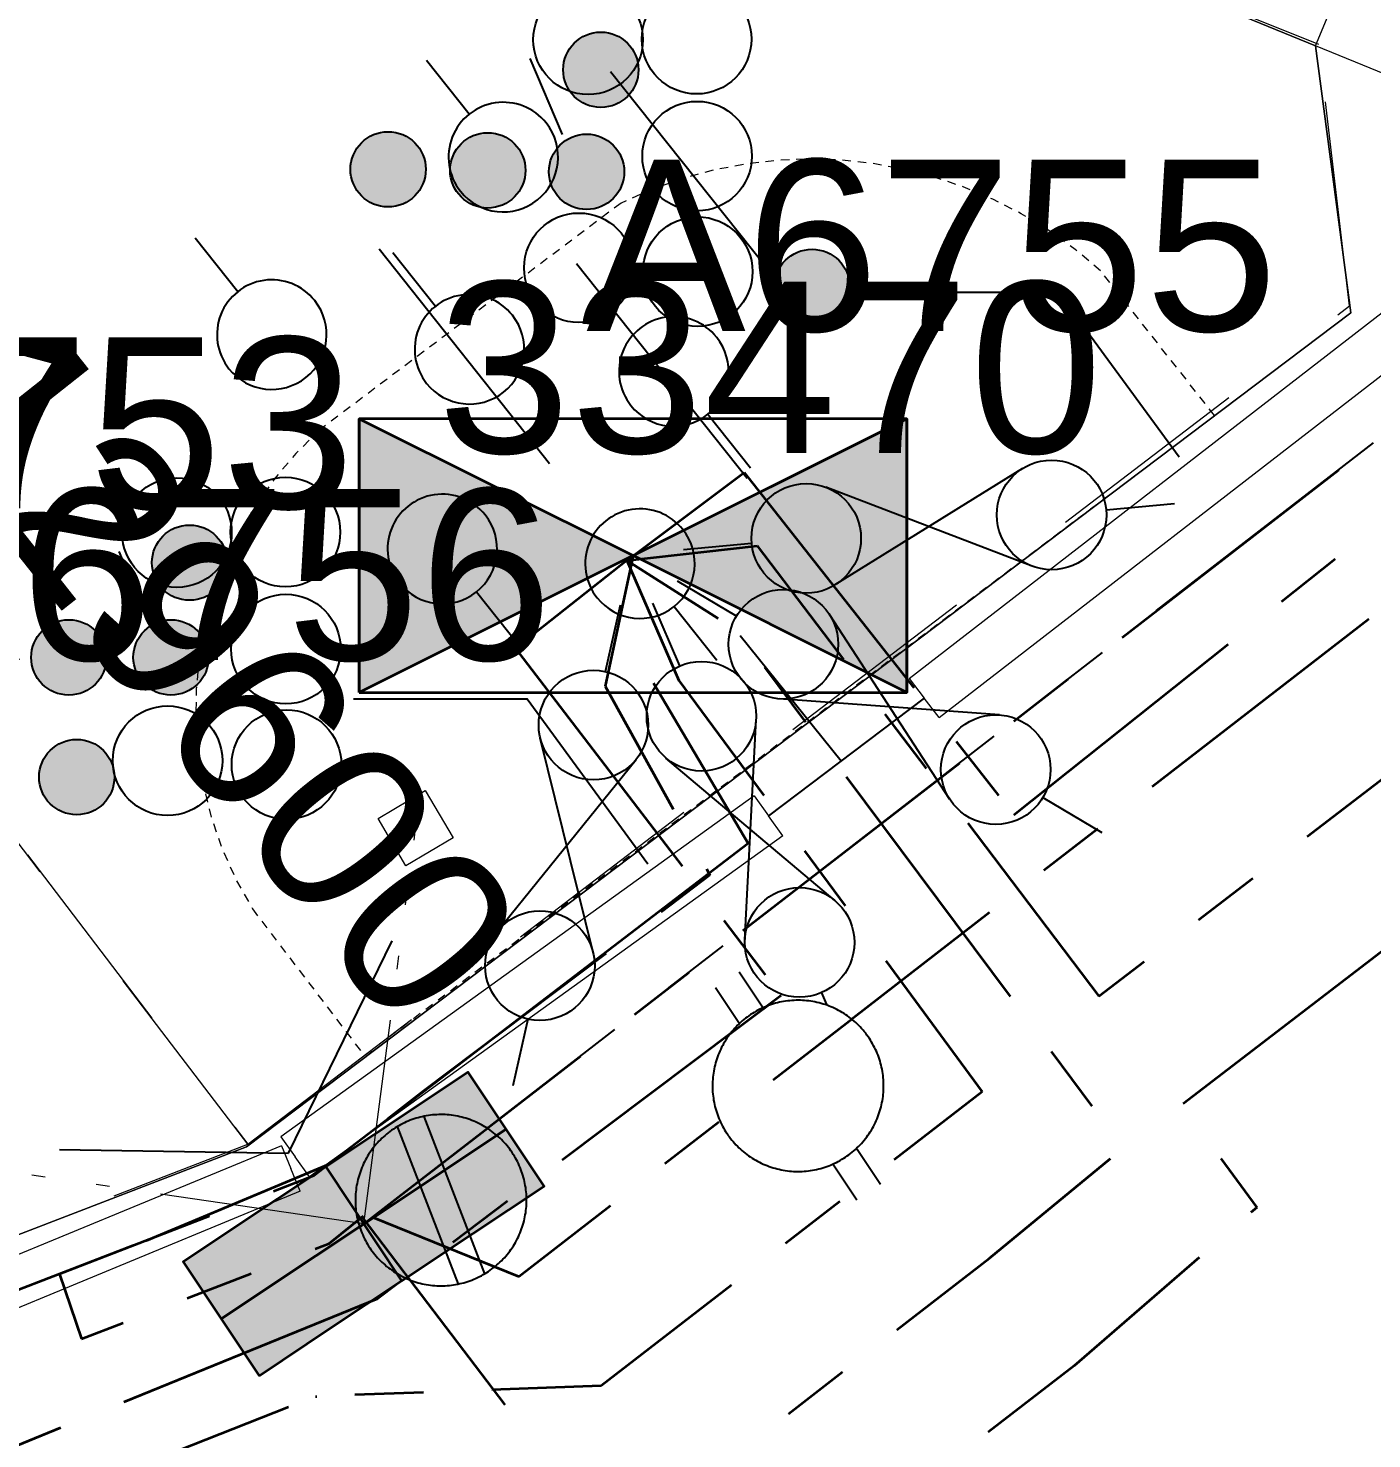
# Model space of a CAD drawing. Header units: metres. Extents: x 308278 to 310511, y 6271134 to 6272874.
# Drawn here: x 309083.38 to 309103, y 6272516.32 to 6272536.92 of the extents above; entities that cross this region are included whole.
import ezdxf
from ezdxf.enums import TextEntityAlignment as Align

# ---------------------------------------------------------------- set-up
doc = ezdxf.new("R2010")
doc.units = ezdxf.units.M
doc.set_wipeout_variables(frame=1)
for name, pattern in [('Cable Exist UG', [7, 4, -1, 1, -1]), ('Dash', [5, 3, -2]), ('DASHED', [19.05, 12.7, -6.35]), ('HIDDEN2', [0.1875, 0.125, -0.0625]), ('PHANTOMX2', [6.6, 3, -0.75, 0.2, -0.75, 0.2, -0.75, 0.2, -0.75])]:
    doc.linetypes.add(name, pattern=pattern)
doc.layers.get('0').update_dxf_attribs({"color": 6})
for name, color, linetype, lineweight in [('_User Miscellaneous1', 30, 'Continuous', 13), ('_User_HV_Exist', 1, 'Continuous', 35), ('_User_LV_Exist', 5, 'Continuous', 35), ('_User_SL_Exist', 4, 'Continuous', 35), ('Cadastre Developer_SP_EXT', 98, 'Continuous', 15), ('Cadastre Land Parcels_SP_EXT', 118, 'Continuous', 15), ('Cadastre Other Property_SP_EXT', 138, 'DASHED', 15), ('Cadastre Roads_SP_EXT', 218, 'Continuous', 15), ('Mains_HV_EXT', 13, 'Continuous', 25), ('Mains_LV_SL_EXT', 135, 'Continuous', 25), ('Services_SP_EXT', 42, 'PHANTOMX2', 20)]:
    doc.layers.add(name, color=color, linetype=linetype, lineweight=lineweight)
for name, color, linetype in [('Duct_SP_EXT', 30, 'Continuous'), ('Equip_HV_EXT', 7, 'Continuous'), ('Equip_LV_EXT', 7, 'Continuous'), ('Sub_SP_EXT', 7, 'Continuous'), ('SupportsUG_SP_LV_EXT', 7, 'Continuous'), ('Trench_SP_EXT', 7, 'Continuous')]:
    doc.layers.add(name, color=color, linetype=linetype)
doc.styles.add('iecARIAL', font='arial.ttf', dxfattribs={"height": 2})
doc.styles.get("Standard").update_dxf_attribs({"font": 'arial.ttf'})
doc.styles.add('SWITCH_LABEL', font='arial.ttf', dxfattribs={"height": 2})
doc.linetypes.add('Cable E UG', pattern='A,5,-0.1,["E",Standard,S=1.5,R=0,X=0,Y=-0.75],-1.45', length=6.55)

# ---------------------------------------------------------------- blocks, each defined once
blk = doc.blocks.new('SUB_PADMOUNT_EXT')
at = {"ltscale": 10}
h = blk.add_hatch(color=256, dxfattribs=at)
h.dxf.hatch_style = 1
h.paths.add_polyline_path([(4, -2), (0, 0), (4, 2)])
h.paths.add_polyline_path([(-4, -2), (-4, 2), (0, 0)])
blk.add_line((4, 2), (-4, -2))
blk.add_lwpolyline([(-4, -2), (4, -2), (4, 2), (-4, 2)], close=True)
at = {"ltscale": 10, "flags": 128}
for points in [[(-4, -2), (-4, 2), (0, 0)], [(4, -2), (0, 0), (4, 2)]]:
    blk.add_lwpolyline(points, close=True, dxfattribs=at)
at = {"flags": 8}
blk.add_attdef('ASSET_NUM', text='', height=2.5, dxfattribs=at).set_placement((0, 5), align=Align.MIDDLE_CENTER)
for tag, flags, p in [('STREET_CODE', 9, (1.5, 0)), ('NO_PHASES', 9, (1.5, -0.2)), ('OPERATING_VOLTAGE', 9, (1.5, -0.4)), ('ORIENTATION', 9, (1.5, -0.6)), ('OWNED_BY', 9, (1.5, -0.8)), ('OPERATED_BY', 9, (1.5, -1)), ('MAINTAINED_BY', 9, (1.5, -1.2)), ('CONSTRUCTED_VOLTAGE', 9, (1.5, -1.4)), ('SECONDARY_VOLTAGE', 9, (1.5, -1.6)), ('STATE', 9, (1.5, -1.8)), ('PARENT', 9, (1.5, -2)), ('SUBSTATION_TYPE', 9, (1.5, -2.2)), ('USAGE', 9, (1.5, -2.4)), ('LEGEND', 9, (1.5, -2.6)), ('SUBURB', 9, (1.5, -2.8)), ('STREETNAME', 9, (1.5, -3)), ('LOCATION', 9, (1.5, -3.2)), ('Z', 1, (1.5, -3.6)), ('NOTES', 9, (1.5, -3.4))]:
    blk.add_attdef(tag, text='', height=0.2, dxfattribs=dict(flags=flags)).set_placement(p, align=Align.MIDDLE_LEFT)
blk = doc.blocks.new('PILLAR_EXT')
blk.add_hatch(color=256).paths.add_polyline_path([(-2.5, 1), (-2.5, -1), (2.5, -1), (2.5, 1)])
for p, q in [((0, 1), (0, -1)), ((-2.5, 0), (2.5, 0))]:
    blk.add_line(p, q)
at = {"ltscale": 10}
blk.add_line((2.5, 0), (-2.5, 0), dxfattribs=at)
blk.add_lwpolyline([(-2.5, -1), (-1.25, -1), (1.25, -1), (2.5, -1), (2.5, 1), (-2.5, 1)], close=True)
at = {"width": 0.9, "flags": 8}
blk.add_attdef('ASSET_NUM', text='', height=2, rotation=90, dxfattribs=at).set_placement((-2, 4), align=Align.MIDDLE_LEFT)
for tag, p, flags in [('OWNED_BY', (0, -0.2), 9), ('STATE', (0, -0.4), 9), ('SUPPORT_TYPE', (0, -0.6), 9), ('USAGE', (0, -0.8), 9), ('LEGEND', (0, -1), 9), ('LOCATION', (0, -1.2), 9), ('NOTES', (0, -1.4), 9), ('PARENT', (0, -1.6), 9), ('STREETNAME', (0, -1.8), 9), ('SUBURB', (0, -2), 1)]:
    blk.add_attdef(tag, p, '', height=0.2, dxfattribs=dict(flags=flags))
blk = doc.blocks.new('DUCT_EXT')
blk.add_circle((0, 0.8), 0.8)
at = {"flags": 1}
blk.add_attdef('Z', (0, 0), '', height=0.2, dxfattribs=at)
at = {"flags": 9}
for tag, p in [('DUCT_CODE', (0, 0)), ('XSECT_TYPE', (0, -0.2)), ('FB_REFERENCE', (0, -0.4)), ('STATE', (0, -0.6)), ('NOTES', (0, -0.8))]:
    blk.add_attdef(tag, text='', height=0.2, dxfattribs=at).set_placement(p, align=Align.MIDDLE_LEFT)
blk = doc.blocks.new('CCP_EXT')
at = {"flags": 9}
for tag, p in [('ORIENTATION', (0, -0.8)), ('OWNED_BY', (0, -1)), ('USAGE', (0, -1.2)), ('LEGEND', (0, -1.4)), ('LIFE_SUPPORT', (0, -1.6)), ('STATE', (0, -1.8)), ('NOTES', (0, -2))]:
    blk.add_attdef(tag, text='', height=0.2, dxfattribs=at).set_placement(p, align=Align.MIDDLE_LEFT)
at = {"transparency": 33554687}
blk.add_wipeout([(0, 0.566), (0.566, 0), (0, -0.566), (-0.566, 0)], dxfattribs=at)
blk.add_lwpolyline([(-0.566, 0), (0, 0.566), (0.566, 0), (0, -0.566), (-0.566, 0)])
at = {"flags": 1}
blk.add_attdef('Z', (0, 0), '', height=0.2, dxfattribs=at)
at = {"flags": 9}
for tag, p in [('CCP_TYPE', (0, 0)), ('CONSTRUCTED_VOLTAGE', (0, -0.2)), ('NO_PHASES', (0, -0.4)), ('OPERATING_VOLTAGE', (0, -0.6))]:
    blk.add_attdef(tag, text='', height=0.2, dxfattribs=at).set_placement(p, align=Align.MIDDLE_LEFT)
blk = doc.blocks.new('LV_UG_DFUSE_CLOSED_EXT')
for points in [[(5.04, 0.726), (2.156, -0.717)], [(5.049, -0.707), (2.156, 0.717)], [(1, 0), (0, 0)], [(6.2, 0.013), (7.2, 0.013)]]:
    blk.add_lwpolyline(points)
for centre in [(1.8, 0), (5.4, 0.011)]:
    blk.add_circle(centre, 0.8)
at = {"flags": 9}
for tag, p in [('ACTUAL_STATUS', (0, 0)), ('CONSTRUCTED_VOLTAGE', (0, -0.2)), ('NO_PHASES', (0, -0.4)), ('OPERATING_VOLTAGE', (0, -0.6)), ('ORIENTATION', (0, -0.8)), ('STATE', (0, -1)), ('SWITCH_TYPE', (0, -1.2)), ('USAGE', (0, -1.4)), ('NOTES', (0, -1.6))]:
    blk.add_attdef(tag, text='', height=0.2, dxfattribs=at).set_placement(p, align=Align.MIDDLE_LEFT)
at = {"flags": 1}
blk.add_attdef('Z', (0, 0), '', height=0.2, dxfattribs=at)
blk = doc.blocks.new('LV_UG_LINKS_CLOSED_EXT')
at = {"layer": 'Equip_LV_EXT'}
for tag, flags, p in [('ACTUAL_STATUS', 9, (3, -2)), ('CONSTRUCTED_VOLTAGE', 9, (3, -2.2)), ('NO_PHASES', 9, (3, -2.4)), ('OPERATING_VOLTAGE', 9, (3, -2.6)), ('ORIENTATION', 9, (3, -2.8)), ('STATE', 9, (3, -3)), ('SWITCH_TYPE', 9, (3, -3.2)), ('USAGE', 9, (3, -3.4)), ('NOTES', 9, (3, -3.6)), ('OWNED_BY', 9, (3, -3.8)), ('OPERATED_BY', 9, (3, -4)), ('MAINTAINED_BY', 9, (3, -4.2)), ('NUMBER_OF_PHASES', 9, (3, -4.4)), ('TYPE', 9, (3, -4.6)), ('Z', 1, (3, -4.8))]:
    blk.add_attdef(tag, text='', height=0.2, dxfattribs=dict(at, flags=flags)).set_placement(p, align=Align.MIDDLE_LEFT)
at = {"transparency": 33554687}
blk.add_wipeout([(4, 1.25), (3.969, 1.25), (3.939, 1.248), (3.908, 1.247), (3.877, 1.244), (3.847, 1.241), (3.817, 1.236), (3.786, 1.232), (3.756, 1.226), (3.726, 1.22), (3.696, 1.213), (3.667, 1.205), (3.637, 1.196), (3.608, 1.187), (3.579, 1.177), (3.55, 1.166), (3.522, 1.155), (3.493, 1.143), (3.466, 1.13), (3.438, 1.117), (3.411, 1.102), (3.384, 1.088), (3.357, 1.072), (3.331, 1.056), (3.306, 1.039), (3.28, 1.022), (3.255, 1.004), (3.231, 0.985), (3.207, 0.966), (3.184, 0.947), (3.161, 0.926), (3.138, 0.905), (3.116, 0.884), (3.095, 0.862), (3.074, 0.839), (3.053, 0.816), (3.034, 0.793), (3.015, 0.769), (2.996, 0.745), (2.978, 0.72), (2.961, 0.694), (2.944, 0.669), (2.928, 0.643), (2.912, 0.616), (2.898, 0.589), (2.883, 0.562), (2.87, 0.534), (2.857, 0.507), (2.845, 0.478), (2.834, 0.45), (2.823, 0.421), (2.813, 0.392), (2.804, 0.363), (2.795, 0.333), (2.787, 0.304), (2.78, 0.274), (2.774, 0.244), (2.768, 0.214), (2.764, 0.183), (2.759, 0.153), (2.756, 0.123), (2.753, 0.092), (2.752, 0.061), (2.75, 0.031), (2.75, 0), (2.75, -0.031), (2.752, -0.061), (2.753, -0.092), (2.756, -0.123), (2.759, -0.153), (2.764, -0.183), (2.768, -0.214), (2.774, -0.244), (2.78, -0.274), (2.787, -0.304), (2.795, -0.333), (2.804, -0.363), (2.813, -0.392), (2.823, -0.421), (2.834, -0.45), (2.845, -0.478), (2.857, -0.507), (2.87, -0.534), (2.883, -0.562), (2.898, -0.589), (2.912, -0.616), (2.928, -0.643), (2.944, -0.669), (2.961, -0.694), (2.978, -0.72), (2.996, -0.745), (3.015, -0.769), (3.034, -0.793), (3.053, -0.816), (3.074, -0.839), (3.095, -0.862), (3.116, -0.884), (3.138, -0.905), (3.161, -0.926), (3.184, -0.947), (3.207, -0.966), (3.231, -0.985), (3.255, -1.004), (3.28, -1.022), (3.306, -1.039), (3.331, -1.056), (3.357, -1.072), (3.384, -1.088), (3.411, -1.102), (3.438, -1.117), (3.466, -1.13), (3.493, -1.143), (3.522, -1.155), (3.55, -1.166), (3.579, -1.177), (3.608, -1.187), (3.637, -1.196), (3.667, -1.205), (3.696, -1.213), (3.726, -1.22), (3.756, -1.226), (3.786, -1.232), (3.817, -1.236), (3.847, -1.241), (3.877, -1.244), (3.908, -1.247), (3.939, -1.248), (3.969, -1.25), (4, -1.25), (4.031, -1.25), (4.061, -1.248), (4.092, -1.247), (4.123, -1.244), (4.153, -1.241), (4.183, -1.236), (4.214, -1.232), (4.244, -1.226), (4.274, -1.22), (4.304, -1.213), (4.333, -1.205), (4.363, -1.196), (4.392, -1.187), (4.421, -1.177), (4.45, -1.166), (4.478, -1.155), (4.507, -1.143), (4.534, -1.13), (4.562, -1.117), (4.589, -1.102), (4.616, -1.088), (4.643, -1.072), (4.669, -1.056), (4.694, -1.039), (4.72, -1.022), (4.745, -1.004), (4.769, -0.985), (4.793, -0.966), (4.816, -0.947), (4.839, -0.926), (4.862, -0.905), (4.884, -0.884), (4.905, -0.862), (4.926, -0.839), (4.947, -0.816), (4.966, -0.793), (4.985, -0.769), (5.004, -0.745), (5.022, -0.72), (5.039, -0.694), (5.056, -0.669), (5.072, -0.643), (5.088, -0.616), (5.102, -0.589), (5.117, -0.562), (5.13, -0.534), (5.143, -0.507), (5.155, -0.478), (5.166, -0.45), (5.177, -0.421), (5.187, -0.392), (5.196, -0.363), (5.205, -0.333), (5.213, -0.304), (5.22, -0.274), (5.226, -0.244), (5.232, -0.214), (5.236, -0.183), (5.241, -0.153), (5.244, -0.123), (5.247, -0.092), (5.248, -0.061), (5.25, -0.031), (5.25, 0), (5.25, 0.031), (5.248, 0.061), (5.247, 0.092), (5.244, 0.123), (5.241, 0.153), (5.236, 0.183), (5.232, 0.214), (5.226, 0.244), (5.22, 0.274), (5.213, 0.304), (5.205, 0.333), (5.196, 0.363), (5.187, 0.392), (5.177, 0.421), (5.166, 0.45), (5.155, 0.478), (5.143, 0.507), (5.13, 0.534), (5.117, 0.562), (5.102, 0.589), (5.088, 0.616), (5.072, 0.643), (5.056, 0.669), (5.039, 0.694), (5.022, 0.72), (5.004, 0.745), (4.985, 0.769), (4.966, 0.793), (4.947, 0.816), (4.926, 0.839), (4.905, 0.862), (4.884, 0.884), (4.862, 0.905), (4.839, 0.926), (4.816, 0.947), (4.793, 0.966), (4.769, 0.985), (4.745, 1.004), (4.72, 1.022), (4.694, 1.039), (4.669, 1.056), (4.643, 1.072), (4.616, 1.088), (4.589, 1.102), (4.562, 1.117), (4.534, 1.13), (4.507, 1.143), (4.478, 1.155), (4.45, 1.166), (4.421, 1.177), (4.392, 1.187), (4.363, 1.196), (4.333, 1.205), (4.304, 1.213), (4.274, 1.22), (4.244, 1.226), (4.214, 1.232), (4.183, 1.236), (4.153, 1.241), (4.123, 1.244), (4.092, 1.247), (4.061, 1.248), (4.031, 1.25)], dxfattribs=at).dxf.layer = 'Equip_LV_EXT'
at = {"layer": 'Equip_LV_EXT'}
for p, q in [((3.792, 1.232), (3.792, -1.232)), ((4.208, 1.232), (4.208, -1.232))]:
    blk.add_line(p, q, dxfattribs=at)
at = {"layer": 'Equip_LV_EXT', "flags": 128}
blk.add_lwpolyline([(4, 1.25), (3.969, 1.25), (3.939, 1.248), (3.908, 1.247), (3.877, 1.244), (3.847, 1.241), (3.817, 1.236), (3.786, 1.232), (3.756, 1.226), (3.726, 1.22), (3.696, 1.213), (3.667, 1.205), (3.637, 1.196), (3.608, 1.187), (3.579, 1.177), (3.55, 1.166), (3.522, 1.155), (3.493, 1.143), (3.466, 1.13), (3.438, 1.117), (3.411, 1.102), (3.384, 1.088), (3.357, 1.072), (3.331, 1.056), (3.306, 1.039), (3.28, 1.022), (3.255, 1.004), (3.231, 0.985), (3.207, 0.966), (3.184, 0.947), (3.161, 0.926), (3.138, 0.905), (3.116, 0.884), (3.095, 0.862), (3.074, 0.839), (3.053, 0.816), (3.034, 0.793), (3.015, 0.769), (2.996, 0.745), (2.978, 0.72), (2.961, 0.694), (2.944, 0.669), (2.928, 0.643), (2.912, 0.616), (2.898, 0.589), (2.883, 0.562), (2.87, 0.534), (2.857, 0.507), (2.845, 0.478), (2.834, 0.45), (2.823, 0.421), (2.813, 0.392), (2.804, 0.363), (2.795, 0.333), (2.787, 0.304), (2.78, 0.274), (2.774, 0.244), (2.768, 0.214), (2.764, 0.183), (2.759, 0.153), (2.756, 0.123), (2.753, 0.092), (2.752, 0.061), (2.75, 0.031), (2.75, 0), (2.75, -0.031), (2.752, -0.061), (2.753, -0.092), (2.756, -0.123), (2.759, -0.153), (2.764, -0.183), (2.768, -0.214), (2.774, -0.244), (2.78, -0.274), (2.787, -0.304), (2.795, -0.333), (2.804, -0.363), (2.813, -0.392), (2.823, -0.421), (2.834, -0.45), (2.845, -0.478), (2.857, -0.507), (2.87, -0.534), (2.883, -0.562), (2.898, -0.589), (2.912, -0.616), (2.928, -0.643), (2.944, -0.669), (2.961, -0.694), (2.978, -0.72), (2.996, -0.745), (3.015, -0.769), (3.034, -0.793), (3.053, -0.816), (3.074, -0.839), (3.095, -0.862), (3.116, -0.884), (3.138, -0.905), (3.161, -0.926), (3.184, -0.947), (3.207, -0.966), (3.231, -0.985), (3.255, -1.004), (3.28, -1.022), (3.306, -1.039), (3.331, -1.056), (3.357, -1.072), (3.384, -1.088), (3.411, -1.102), (3.438, -1.117), (3.466, -1.13), (3.493, -1.143), (3.522, -1.155), (3.55, -1.166), (3.579, -1.177), (3.608, -1.187), (3.637, -1.196), (3.667, -1.205), (3.696, -1.213), (3.726, -1.22), (3.756, -1.226), (3.786, -1.232), (3.817, -1.236), (3.847, -1.241), (3.877, -1.244), (3.908, -1.247), (3.939, -1.248), (3.969, -1.25), (4, -1.25), (4.031, -1.25), (4.061, -1.248), (4.092, -1.247), (4.123, -1.244), (4.153, -1.241), (4.183, -1.236), (4.214, -1.232), (4.244, -1.226), (4.274, -1.22), (4.304, -1.213), (4.333, -1.205), (4.363, -1.196), (4.392, -1.187), (4.421, -1.177), (4.45, -1.166), (4.478, -1.155), (4.507, -1.143), (4.534, -1.13), (4.562, -1.117), (4.589, -1.102), (4.616, -1.088), (4.643, -1.072), (4.669, -1.056), (4.694, -1.039), (4.72, -1.022), (4.745, -1.004), (4.769, -0.985), (4.793, -0.966), (4.816, -0.947), (4.839, -0.926), (4.862, -0.905), (4.884, -0.884), (4.905, -0.862), (4.926, -0.839), (4.947, -0.816), (4.966, -0.793), (4.985, -0.769), (5.004, -0.745), (5.022, -0.72), (5.039, -0.694), (5.056, -0.669), (5.072, -0.643), (5.088, -0.616), (5.102, -0.589), (5.117, -0.562), (5.13, -0.534), (5.143, -0.507), (5.155, -0.478), (5.166, -0.45), (5.177, -0.421), (5.187, -0.392), (5.196, -0.363), (5.205, -0.333), (5.213, -0.304), (5.22, -0.274), (5.226, -0.244), (5.232, -0.214), (5.236, -0.183), (5.241, -0.153), (5.244, -0.123), (5.247, -0.092), (5.248, -0.061), (5.25, -0.031), (5.25, 0), (5.25, 0.031), (5.248, 0.061), (5.247, 0.092), (5.244, 0.123), (5.241, 0.153), (5.236, 0.183), (5.232, 0.214), (5.226, 0.244), (5.22, 0.274), (5.213, 0.304), (5.205, 0.333), (5.196, 0.363), (5.187, 0.392), (5.177, 0.421), (5.166, 0.45), (5.155, 0.478), (5.143, 0.507), (5.13, 0.534), (5.117, 0.562), (5.102, 0.589), (5.088, 0.616), (5.072, 0.643), (5.056, 0.669), (5.039, 0.694), (5.022, 0.72), (5.004, 0.745), (4.985, 0.769), (4.966, 0.793), (4.947, 0.816), (4.926, 0.839), (4.905, 0.862), (4.884, 0.884), (4.862, 0.905), (4.839, 0.926), (4.816, 0.947), (4.793, 0.966), (4.769, 0.985), (4.745, 1.004), (4.72, 1.022), (4.694, 1.039), (4.669, 1.056), (4.643, 1.072), (4.616, 1.088), (4.589, 1.102), (4.562, 1.117), (4.534, 1.13), (4.507, 1.143), (4.478, 1.155), (4.45, 1.166), (4.421, 1.177), (4.392, 1.187), (4.363, 1.196), (4.333, 1.205), (4.304, 1.213), (4.274, 1.22), (4.244, 1.226), (4.214, 1.232), (4.183, 1.236), (4.153, 1.241), (4.123, 1.244), (4.092, 1.247), (4.061, 1.248), (4.031, 1.25)], close=True, dxfattribs=at)
blk = doc.blocks.new('LV_UG_LINKS_OPEN_EXT')
at = {"layer": 'Equip_LV_EXT'}
for tag, height, flags, p in [('ACTUAL_STATUS', 0.167, 9, (3.167, -1.667)), ('CONSTRUCTED_VOLTAGE', 0.167, 9, (3.167, -1.833)), ('NO_PHASES', 0.167, 9, (3.167, -2)), ('OPERATING_VOLTAGE', 0.2, 9, (3, -2.6)), ('ORIENTATION', 0.2, 9, (3, -2.8)), ('STATE', 0.2, 9, (3, -3)), ('SWITCH_TYPE', 0.2, 9, (3, -3.2)), ('USAGE', 0.2, 9, (3, -3.4)), ('NOTES', 0.2, 9, (3, -3.6)), ('OWNED_BY', 0.2, 9, (3, -3.8)), ('OPERATED_BY', 0.2, 9, (3, -4)), ('MAINTAINED_BY', 0.2, 9, (3, -4.2)), ('NUMBER_OF_PHASES', 0.2, 9, (3, -4.4)), ('TYPE', 0.2, 9, (3, -4.6)), ('Z', 0.2, 1, (3, -4.8))]:
    blk.add_attdef(tag, text='', height=height, dxfattribs=dict(at, flags=flags)).set_placement(p, align=Align.MIDDLE_LEFT)
at = {"transparency": 33554687}
blk.add_wipeout([(4, 1.25), (3.969, 1.25), (3.939, 1.248), (3.908, 1.247), (3.877, 1.244), (3.847, 1.241), (3.817, 1.236), (3.786, 1.232), (3.756, 1.226), (3.726, 1.22), (3.696, 1.213), (3.667, 1.205), (3.637, 1.196), (3.608, 1.187), (3.579, 1.177), (3.55, 1.166), (3.522, 1.155), (3.493, 1.143), (3.466, 1.13), (3.438, 1.117), (3.411, 1.102), (3.384, 1.088), (3.357, 1.072), (3.331, 1.056), (3.306, 1.039), (3.28, 1.022), (3.255, 1.004), (3.231, 0.985), (3.207, 0.966), (3.184, 0.947), (3.161, 0.926), (3.138, 0.905), (3.116, 0.884), (3.095, 0.862), (3.074, 0.839), (3.053, 0.816), (3.034, 0.793), (3.015, 0.769), (2.996, 0.745), (2.978, 0.72), (2.961, 0.694), (2.944, 0.669), (2.928, 0.643), (2.912, 0.616), (2.898, 0.589), (2.883, 0.562), (2.87, 0.534), (2.857, 0.507), (2.845, 0.478), (2.834, 0.45), (2.823, 0.421), (2.813, 0.392), (2.804, 0.363), (2.795, 0.333), (2.787, 0.304), (2.78, 0.274), (2.774, 0.244), (2.768, 0.214), (2.764, 0.183), (2.759, 0.153), (2.756, 0.123), (2.753, 0.092), (2.752, 0.061), (2.75, 0.031), (2.75, 0), (2.75, -0.031), (2.752, -0.061), (2.753, -0.092), (2.756, -0.123), (2.759, -0.153), (2.764, -0.183), (2.768, -0.214), (2.774, -0.244), (2.78, -0.274), (2.787, -0.304), (2.795, -0.333), (2.804, -0.363), (2.813, -0.392), (2.823, -0.421), (2.834, -0.45), (2.845, -0.478), (2.857, -0.507), (2.87, -0.534), (2.883, -0.562), (2.898, -0.589), (2.912, -0.616), (2.928, -0.643), (2.944, -0.669), (2.961, -0.694), (2.978, -0.72), (2.996, -0.745), (3.015, -0.769), (3.034, -0.793), (3.053, -0.816), (3.074, -0.839), (3.095, -0.862), (3.116, -0.884), (3.138, -0.905), (3.161, -0.926), (3.184, -0.947), (3.207, -0.966), (3.231, -0.985), (3.255, -1.004), (3.28, -1.022), (3.306, -1.039), (3.331, -1.056), (3.357, -1.072), (3.384, -1.088), (3.411, -1.102), (3.438, -1.117), (3.466, -1.13), (3.493, -1.143), (3.522, -1.155), (3.55, -1.166), (3.579, -1.177), (3.608, -1.187), (3.637, -1.196), (3.667, -1.205), (3.696, -1.213), (3.726, -1.22), (3.756, -1.226), (3.786, -1.232), (3.817, -1.236), (3.847, -1.241), (3.877, -1.244), (3.908, -1.247), (3.939, -1.248), (3.969, -1.25), (4, -1.25), (4.031, -1.25), (4.061, -1.248), (4.092, -1.247), (4.123, -1.244), (4.153, -1.241), (4.183, -1.236), (4.214, -1.232), (4.244, -1.226), (4.274, -1.22), (4.304, -1.213), (4.333, -1.205), (4.363, -1.196), (4.392, -1.187), (4.421, -1.177), (4.45, -1.166), (4.478, -1.155), (4.507, -1.143), (4.534, -1.13), (4.562, -1.117), (4.589, -1.102), (4.616, -1.088), (4.643, -1.072), (4.669, -1.056), (4.694, -1.039), (4.72, -1.022), (4.745, -1.004), (4.769, -0.985), (4.793, -0.966), (4.816, -0.947), (4.839, -0.926), (4.862, -0.905), (4.884, -0.884), (4.905, -0.862), (4.926, -0.839), (4.947, -0.816), (4.966, -0.793), (4.985, -0.769), (5.004, -0.745), (5.022, -0.72), (5.039, -0.694), (5.056, -0.669), (5.072, -0.643), (5.088, -0.616), (5.102, -0.589), (5.117, -0.562), (5.13, -0.534), (5.143, -0.507), (5.155, -0.478), (5.166, -0.45), (5.177, -0.421), (5.187, -0.392), (5.196, -0.363), (5.205, -0.333), (5.213, -0.304), (5.22, -0.274), (5.226, -0.244), (5.232, -0.214), (5.236, -0.183), (5.241, -0.153), (5.244, -0.123), (5.247, -0.092), (5.248, -0.061), (5.25, -0.031), (5.25, 0), (5.25, 0.031), (5.248, 0.061), (5.247, 0.092), (5.244, 0.123), (5.241, 0.153), (5.236, 0.183), (5.232, 0.214), (5.226, 0.244), (5.22, 0.274), (5.213, 0.304), (5.205, 0.333), (5.196, 0.363), (5.187, 0.392), (5.177, 0.421), (5.166, 0.45), (5.155, 0.478), (5.143, 0.507), (5.13, 0.534), (5.117, 0.562), (5.102, 0.589), (5.088, 0.616), (5.072, 0.643), (5.056, 0.669), (5.039, 0.694), (5.022, 0.72), (5.004, 0.745), (4.985, 0.769), (4.966, 0.793), (4.947, 0.816), (4.926, 0.839), (4.905, 0.862), (4.884, 0.884), (4.862, 0.905), (4.839, 0.926), (4.816, 0.947), (4.793, 0.966), (4.769, 0.985), (4.745, 1.004), (4.72, 1.022), (4.694, 1.039), (4.669, 1.056), (4.643, 1.072), (4.616, 1.088), (4.589, 1.102), (4.562, 1.117), (4.534, 1.13), (4.507, 1.143), (4.478, 1.155), (4.45, 1.166), (4.421, 1.177), (4.392, 1.187), (4.363, 1.196), (4.333, 1.205), (4.304, 1.213), (4.274, 1.22), (4.244, 1.226), (4.214, 1.232), (4.183, 1.236), (4.153, 1.241), (4.123, 1.244), (4.092, 1.247), (4.061, 1.248), (4.031, 1.25)], dxfattribs=at).dxf.layer = 'Equip_LV_EXT'
at = {"layer": 'Equip_LV_EXT'}
for p, q in [((3.792, 1.863), (3.792, 1.232)), ((4.208, 1.863), (4.208, 1.232)), ((3.792, -1.232), (3.792, -1.863)), ((4.208, -1.232), (4.208, -1.863))]:
    blk.add_line(p, q, dxfattribs=at)
at = {"layer": 'Equip_LV_EXT', "flags": 128}
blk.add_lwpolyline([(4, 1.25), (3.969, 1.25), (3.939, 1.248), (3.908, 1.247), (3.877, 1.244), (3.847, 1.241), (3.817, 1.236), (3.786, 1.232), (3.756, 1.226), (3.726, 1.22), (3.696, 1.213), (3.667, 1.205), (3.637, 1.196), (3.608, 1.187), (3.579, 1.177), (3.55, 1.166), (3.522, 1.155), (3.493, 1.143), (3.466, 1.13), (3.438, 1.117), (3.411, 1.102), (3.384, 1.088), (3.357, 1.072), (3.331, 1.056), (3.306, 1.039), (3.28, 1.022), (3.255, 1.004), (3.231, 0.985), (3.207, 0.966), (3.184, 0.947), (3.161, 0.926), (3.138, 0.905), (3.116, 0.884), (3.095, 0.862), (3.074, 0.839), (3.053, 0.816), (3.034, 0.793), (3.015, 0.769), (2.996, 0.745), (2.978, 0.72), (2.961, 0.694), (2.944, 0.669), (2.928, 0.643), (2.912, 0.616), (2.898, 0.589), (2.883, 0.562), (2.87, 0.534), (2.857, 0.507), (2.845, 0.478), (2.834, 0.45), (2.823, 0.421), (2.813, 0.392), (2.804, 0.363), (2.795, 0.333), (2.787, 0.304), (2.78, 0.274), (2.774, 0.244), (2.768, 0.214), (2.764, 0.183), (2.759, 0.153), (2.756, 0.123), (2.753, 0.092), (2.752, 0.061), (2.75, 0.031), (2.75, 0), (2.75, -0.031), (2.752, -0.061), (2.753, -0.092), (2.756, -0.123), (2.759, -0.153), (2.764, -0.183), (2.768, -0.214), (2.774, -0.244), (2.78, -0.274), (2.787, -0.304), (2.795, -0.333), (2.804, -0.363), (2.813, -0.392), (2.823, -0.421), (2.834, -0.45), (2.845, -0.478), (2.857, -0.507), (2.87, -0.534), (2.883, -0.562), (2.898, -0.589), (2.912, -0.616), (2.928, -0.643), (2.944, -0.669), (2.961, -0.694), (2.978, -0.72), (2.996, -0.745), (3.015, -0.769), (3.034, -0.793), (3.053, -0.816), (3.074, -0.839), (3.095, -0.862), (3.116, -0.884), (3.138, -0.905), (3.161, -0.926), (3.184, -0.947), (3.207, -0.966), (3.231, -0.985), (3.255, -1.004), (3.28, -1.022), (3.306, -1.039), (3.331, -1.056), (3.357, -1.072), (3.384, -1.088), (3.411, -1.102), (3.438, -1.117), (3.466, -1.13), (3.493, -1.143), (3.522, -1.155), (3.55, -1.166), (3.579, -1.177), (3.608, -1.187), (3.637, -1.196), (3.667, -1.205), (3.696, -1.213), (3.726, -1.22), (3.756, -1.226), (3.786, -1.232), (3.817, -1.236), (3.847, -1.241), (3.877, -1.244), (3.908, -1.247), (3.939, -1.248), (3.969, -1.25), (4, -1.25), (4.031, -1.25), (4.061, -1.248), (4.092, -1.247), (4.123, -1.244), (4.153, -1.241), (4.183, -1.236), (4.214, -1.232), (4.244, -1.226), (4.274, -1.22), (4.304, -1.213), (4.333, -1.205), (4.363, -1.196), (4.392, -1.187), (4.421, -1.177), (4.45, -1.166), (4.478, -1.155), (4.507, -1.143), (4.534, -1.13), (4.562, -1.117), (4.589, -1.102), (4.616, -1.088), (4.643, -1.072), (4.669, -1.056), (4.694, -1.039), (4.72, -1.022), (4.745, -1.004), (4.769, -0.985), (4.793, -0.966), (4.816, -0.947), (4.839, -0.926), (4.862, -0.905), (4.884, -0.884), (4.905, -0.862), (4.926, -0.839), (4.947, -0.816), (4.966, -0.793), (4.985, -0.769), (5.004, -0.745), (5.022, -0.72), (5.039, -0.694), (5.056, -0.669), (5.072, -0.643), (5.088, -0.616), (5.102, -0.589), (5.117, -0.562), (5.13, -0.534), (5.143, -0.507), (5.155, -0.478), (5.166, -0.45), (5.177, -0.421), (5.187, -0.392), (5.196, -0.363), (5.205, -0.333), (5.213, -0.304), (5.22, -0.274), (5.226, -0.244), (5.232, -0.214), (5.236, -0.183), (5.241, -0.153), (5.244, -0.123), (5.247, -0.092), (5.248, -0.061), (5.25, -0.031), (5.25, 0), (5.25, 0.031), (5.248, 0.061), (5.247, 0.092), (5.244, 0.123), (5.241, 0.153), (5.236, 0.183), (5.232, 0.214), (5.226, 0.244), (5.22, 0.274), (5.213, 0.304), (5.205, 0.333), (5.196, 0.363), (5.187, 0.392), (5.177, 0.421), (5.166, 0.45), (5.155, 0.478), (5.143, 0.507), (5.13, 0.534), (5.117, 0.562), (5.102, 0.589), (5.088, 0.616), (5.072, 0.643), (5.056, 0.669), (5.039, 0.694), (5.022, 0.72), (5.004, 0.745), (4.985, 0.769), (4.966, 0.793), (4.947, 0.816), (4.926, 0.839), (4.905, 0.862), (4.884, 0.884), (4.862, 0.905), (4.839, 0.926), (4.816, 0.947), (4.793, 0.966), (4.769, 0.985), (4.745, 1.004), (4.72, 1.022), (4.694, 1.039), (4.669, 1.056), (4.643, 1.072), (4.616, 1.088), (4.589, 1.102), (4.562, 1.117), (4.534, 1.13), (4.507, 1.143), (4.478, 1.155), (4.45, 1.166), (4.421, 1.177), (4.392, 1.187), (4.363, 1.196), (4.333, 1.205), (4.304, 1.213), (4.274, 1.22), (4.244, 1.226), (4.214, 1.232), (4.183, 1.236), (4.153, 1.241), (4.123, 1.244), (4.092, 1.247), (4.061, 1.248), (4.031, 1.25)], close=True, dxfattribs=at)
blk = doc.blocks.new('SWG_HOLEC_SU_EXT')
blk.add_line((1.8, -2), (5.8, -2))
for points in [[(1.8, -0.8, 1), (1.8, 0.8, 1)], [(5.8, -0.8, 1), (5.8, 0.8, 1)]]:
    blk.add_lwpolyline(points, format="xyb", close=True)
for points in [[(1, 0), (0, 0)], [(6.6, 0), (7.6, 0)]]:
    blk.add_lwpolyline(points)
at = {"style": 'SWITCH_LABEL', "flags": 8}
blk.add_attdef('ASSET_NUM', text='', height=2.5, rotation=179.9544, dxfattribs=at).set_placement((-2.4, 0), align=Align.MIDDLE_LEFT)
at = {"flags": 1}
blk.add_attdef('Z', (0, 0), '', height=0.2, dxfattribs=at)
at = {"style": 'SWITCH_LABEL', "flags": 9}
blk.add_attdef('STREET_CODE', text='', height=0.2, dxfattribs=at).set_placement((0, -0.2), align=Align.MIDDLE_LEFT)
at = {"flags": 9}
for tag, p in [('ACTUAL_STATUS', (0, -0.4)), ('CONSTRUCTED_VOLTAGE', (0, -0.6)), ('NO_PHASES', (0, -0.8)), ('OPERATING_VOLTAGE', (0, -1)), ('ORIENTATION', (0, -1.2)), ('OWNED_BY', (0, -1.4)), ('PARENT', (0, -1.6)), ('STATE', (0, -1.8)), ('SWITCH_TYPE', (0, -2)), ('USAGE', (0, -2.2)), ('LOCATION', (0, -2.4)), ('STREETNAME', (0, -2.6)), ('SUBURB', (0, -2.8)), ('NOTES', (0, -3))]:
    blk.add_attdef(tag, text='', height=0.2, dxfattribs=at).set_placement(p, align=Align.MIDDLE_LEFT)
blk = doc.blocks.new('CABLE_LARGE_EXT')
h = blk.add_hatch(color=256)
edge = h.paths.add_edge_path()
edge.add_arc((0, 0.55), 0.55, 0, 360)
blk.add_circle((0, 0.55), 0.55)
at = {"flags": 1}
blk.add_attdef('Z', (0, 0), '', height=0.2, dxfattribs=at)
at = {"flags": 9}
for tag, p in [('COND_CODE', (0, 0)), ('FB_REFERENCE', (0, -0.2)), ('STATE', (0, -0.4)), ('XSECT_SIZE', (0, -0.6)), ('NOTES', (0, -0.8))]:
    blk.add_attdef(tag, text='', height=0.2, dxfattribs=at).set_placement(p, align=Align.MIDDLE_LEFT)

msp = doc.modelspace()

# ---------------------------------------------------------------- linework, layer by layer
at = {"layer": '_User Miscellaneous1'}
for p, q in [((309096.245, 6272527.423), (309103.538, 6272533.071)), ((309096.685, 6272526.853), (309104.222, 6272532.69)), ((309096.245, 6272527.423), (309096.465, 6272527.138)), ((309096.685, 6272526.853), (309096.465, 6272527.138)), ((309093.982, 6272525.711), (309094.193, 6272525.419)), ((309094.403, 6272525.127), (309094.193, 6272525.419)), ((309087.071, 6272520.73), (309087.282, 6272520.438)), ((309087.083, 6272520.601), (309074.155, 6272515.265)), ((309087.083, 6272520.601), (309087.22, 6272520.268)), ((309087.492, 6272520.146), (309087.282, 6272520.438)), ((309087.357, 6272519.936), (309087.22, 6272520.268)), ((309087.357, 6272519.936), (309074.43, 6272514.6))]:
    msp.add_line(p, q, dxfattribs=at)
at = {"layer": '_User_HV_Exist', "linetype": 'Cable Exist UG'}
msp.add_lwpolyline([(309092.123, 6272529.149), (309093.84, 6272530.431), (309097.775, 6272525.434), (309097.775, 6272525.434), (309105.233, 6272531.38), (309104.412, 6272538.78), (309103.983, 6272539.026), (309109.22, 6272552.393), (309109.22, 6272552.393), (309108.825, 6272552.555), (309101.725, 6272555.458), (309099.767, 6272556.534), (309099.027, 6272555.545)], dxfattribs=at)
at = {"layer": '_User_HV_Exist', "linetype": 'Cable E UG'}
msp.add_lwpolyline([(309084.904, 6272519.138), (309075.632, 6272515.559)], dxfattribs=at)
at = {"layer": 'Cadastre Developer_SP_EXT', "linetype": 'Dash'}
msp.add_lwpolyline([(309068.215, 6272544.732), (309058.309, 6272542.104), (309065.994, 6272512.638), (309086.591, 6272520.626), (309068.215, 6272544.732)], close=True, dxfattribs=at)
at = {"layer": 'Cadastre Land Parcels_SP_EXT', "linetype": 'Continuous'}
msp.add_lwpolyline([(309102.181, 6272536.666), (309076.447, 6272547.177), (309035.199, 6272564.026), (309026.206, 6272571.197), (308948.153, 6272512.267), (309029.266, 6272533.918), (309037.199, 6272504.255), (309060.067, 6272510.378), (309086.569, 6272520.587), (309102.697, 6272532.767), (309102.181, 6272536.666)], close=True, dxfattribs=at)
at = {"layer": 'Cadastre Roads_SP_EXT', "linetype": 'Continuous'}
msp.add_lwpolyline([(309035.199, 6272564.026), (309076.447, 6272547.177), (309102.181, 6272536.666), (309109.96, 6272555.333), (309109.96, 6272555.333), (309102.86, 6272558.235), (309045.578, 6272581.641), (309042.914, 6272583.763), (309027.171, 6272596.301)], dxfattribs=at)
at = {"layer": 'Duct_SP_EXT'}
for points in [[(309090.71, 6272536.477), (309091.18, 6272535.371)], [(309095.889, 6272533.069), (309098.426, 6272533.069), (309100.189, 6272530.66)], [(309084.705, 6272529.279), (309085.175, 6272528.173)], [(309088.131, 6272527.128), (309090.668, 6272527.128), (309092.431, 6272524.719)]]:
    msp.add_lwpolyline(points, dxfattribs=at)
at = {"layer": 'Mains_HV_EXT', "linetype": 'Cable Exist UG'}
msp.add_lwpolyline([(309092.123, 6272529.149), (309093.84, 6272530.431), (309097.775, 6272525.434), (309097.775, 6272525.434), (309105.233, 6272531.38), (309104.412, 6272538.78), (309103.983, 6272539.026), (309109.22, 6272552.393), (309109.22, 6272552.393), (309108.825, 6272552.555), (309101.725, 6272555.458), (309099.767, 6272556.534), (309099.027, 6272555.545)], dxfattribs=at)
at = {"layer": 'Mains_HV_EXT', "linetype": 'Cable E UG'}
msp.add_lwpolyline([(309084.904, 6272519.138), (309075.632, 6272515.559)], dxfattribs=at)
at = {"layer": 'Trench_SP_EXT', "linetype": 'Cable Exist UG'}
for points in [[(309093.78, 6272528.055), (309095.254, 6272526.222)], [(309096.465, 6272527.138), (309094.193, 6272525.419)], [(309083.841, 6272520.549), (309087.184, 6272520.494), (309088.696, 6272523.593)]]:
    msp.add_lwpolyline(points, dxfattribs=at)

# ---------------------------------------------------------------- block references
at = {"layer": '_User Miscellaneous1'}
ref = msp.add_blockref('SUB_PADMOUNT_EXT', (309092.215, 6272529.219), dxfattribs=at)
ref.add_attrib('ASSET_NUM', '33470', dxfattribs={"layer": '0', "height": 2.5}).set_placement((309094.215, 6272529.969), align=Align.BOTTOM_CENTER)
at = {"layer": '_User_HV_Exist'}
ref = msp.add_blockref('SUB_PADMOUNT_EXT', (309092.215, 6272529.219), dxfattribs=at)
ref.add_attrib('ASSET_NUM', '33470', dxfattribs={"layer": '0', "height": 2.5}).set_placement((309094.215, 6272529.969), align=Align.BOTTOM_CENTER)
at = {"layer": '_User_LV_Exist'}
ref = msp.add_blockref('SUB_PADMOUNT_EXT', (309092.215, 6272529.219), dxfattribs=at)
ref.add_attrib('ASSET_NUM', '33470', dxfattribs={"layer": '0', "height": 2.5}).set_placement((309094.215, 6272529.969), align=Align.BOTTOM_CENTER)
at = {"layer": 'Duct_SP_EXT'}
for p in [(309091.559, 6272535.953), (309093.144, 6272535.961), (309093.151, 6272534.253), (309093.159, 6272532.566), (309085.554, 6272528.755), (309087.139, 6272528.764), (309087.146, 6272527.055), (309087.155, 6272525.368)]:
    msp.add_blockref('DUCT_EXT', p, dxfattribs=at)
for name, p, rotation in [('CABLE_LARGE_EXT', (309091.195, 6272536.31), 270.4568547504928), ('CABLE_LARGE_EXT', (309088.089, 6272534.856), 270.4568547504928), ('CABLE_LARGE_EXT', (309089.544, 6272534.841), 270.4568547504928), ('CABLE_LARGE_EXT', (309090.987, 6272534.82), 270.4568547504928), ('DUCT_EXT', (309090.624, 6272533.416), 270.4568547504928), ('CABLE_LARGE_EXT', (309094.279, 6272533.139), 270.4568547504928), ('CABLE_LARGE_EXT', (309085.19, 6272529.112), 270.4568547504928), ('CABLE_LARGE_EXT', (309083.978, 6272527.183), 0.1083556796993009), ('CABLE_LARGE_EXT', (309085.467, 6272527.183), 359.848824259458), ('DUCT_EXT', (309084.619, 6272526.218), 270.4568547504928), ('CABLE_LARGE_EXT', (309083.542, 6272525.981), 270.4568547504928)]:
    msp.add_blockref(name, p, dxfattribs=dict(at, rotation=rotation))
at = {"layer": 'Equip_HV_EXT'}
ref = msp.add_blockref('SWG_HOLEC_SU_EXT', (309093.931, 6272530.5), dxfattribs=dict(at, rotation=128.4985633322441))
ref.add_attrib('ASSET_NUM', 'A6755', dxfattribs={"layer": '0', "height": 2.5, "style": 'SWITCH_LABEL'}).set_placement((309091.532, 6272531.75), align=Align.BOTTOM_LEFT)
ref = msp.add_blockref('SWG_HOLEC_SU_EXT', (309090.551, 6272527.908), dxfattribs=dict(at, rotation=128.4985633322441))
ref.add_attrib('ASSET_NUM', 'A6753', dxfattribs={"layer": '0', "height": 2.5, "style": 'SWITCH_LABEL'}).set_placement((309088.152, 6272529.158), align=Align.BOTTOM_RIGHT)
ref = msp.add_blockref('SWG_HOLEC_SU_EXT', (309093.437, 6272527.694), dxfattribs=dict(at, rotation=128.4985633322441))
ref.add_attrib('ASSET_NUM', 'A6756', dxfattribs={"layer": '0', "height": 2.5, "style": 'SWITCH_LABEL'}).set_placement((309091.038, 6272528.944), align=Align.MIDDLE_RIGHT)
at = {"layer": 'Equip_LV_EXT'}
for p, rotation in [((309092.951, 6272529.306), 5.275705301832187), ((309092.864, 6272528.844), 329.2757051469885), ((309092.503, 6272528.527), 293.2757054456225)]:
    msp.add_blockref('LV_UG_DFUSE_CLOSED_EXT', p, dxfattribs=dict(at, rotation=rotation))
at = {"layer": 'Sub_SP_EXT'}
ref = msp.add_blockref('SUB_PADMOUNT_EXT', (309092.215, 6272529.219), dxfattribs=at)
ref.add_attrib('ASSET_NUM', '33470', dxfattribs={"layer": '0', "height": 2.5}).set_placement((309094.215, 6272529.969), align=Align.BOTTOM_CENTER)
at = {"layer": 'SupportsUG_SP_LV_EXT'}
ref = msp.add_blockref('PILLAR_EXT', (309088.282, 6272519.46), dxfattribs=dict(at, rotation=33.62709644206844))
ref.add_attrib('ASSET_NUM', '129600', dxfattribs={"layer": '0', "height": 2.5, "rotation": 308.3515, "style": 'iecARIAL'}).set_placement((309089.782, 6272522.96), align=Align.MIDDLE_RIGHT)

# ---------------------------------------------------------------- next in the draw order: block references
at = {"layer": 'Services_SP_EXT', "rotation": 255.6270964565981}
msp.add_blockref('CCP_EXT', (309089.04, 6272525.239), dxfattribs=at)

# ---------------------------------------------------------------- next in the draw order: linework, layer by layer
at = {"layer": 'Cadastre Developer_SP_EXT', "linetype": 'Dash'}
msp.add_lwpolyline([(309102.679, 6272532.868), (309102.227, 6272536.685), (309076.892, 6272546.855), (309068.215, 6272544.732), (309086.591, 6272520.626), (309102.679, 6272532.868)], close=True, dxfattribs=at)
at = {"layer": 'Cadastre Other Property_SP_EXT', "linetype": 'HIDDEN2'}
msp.add_lwpolyline([(309088.289, 6272521.919), (309100.707, 6272531.264), (309099.041, 6272533.38), (309099.041, 6272533.38, 0.307005), (309092.041, 6272534.368), (309092.041, 6272534.368), (309087.646, 6272531.061), (309087.646, 6272531.061, 0.36262), (309086.658, 6272524.06), (309086.658, 6272524.06), (309088.289, 6272521.919)], format="xyb", close=True, dxfattribs=at)
at = {"layer": 'Cadastre Roads_SP_EXT', "linetype": 'Continuous'}
msp.add_lwpolyline([(309033.7, 6272484.906), (309048.191, 6272488.776), (309065.579, 6272493.433), (309080.418, 6272499.15), (309095.292, 6272504.88), (309107.246, 6272513.908), (309121.86, 6272524.946), (309128.745, 6272525.814), (309127.248, 6272526.424), (309120.638, 6272529.126), (309102.181, 6272536.666), (309102.697, 6272532.767), (309086.569, 6272520.587), (309060.067, 6272510.378), (309037.199, 6272504.256)], dxfattribs=at)

# ---------------------------------------------------------------- next in the draw order: block references
at = {"layer": 'Equip_LV_EXT', "rotation": 257.27570527227}
msp.add_blockref('LV_UG_DFUSE_CLOSED_EXT', (309092.034, 6272528.501), dxfattribs=at)

# ---------------------------------------------------------------- next in the draw order: block references
at = {"layer": 'Equip_LV_EXT'}
for name, p, rotation in [('LV_UG_LINKS_OPEN_EXT', (309091.294, 6272519.261), 33.62709647900652), ('LV_UG_LINKS_CLOSED_EXT', (309085.679, 6272518.366), 21.10734813629755)]:
    msp.add_blockref(name, p, dxfattribs=dict(at, rotation=rotation))

# ---------------------------------------------------------------- next in the draw order: linework, layer by layer
at = {"layer": '_User Miscellaneous1'}
for p, q in [((309093.982, 6272525.711), (309087.071, 6272520.73)), ((309094.403, 6272525.127), (309087.492, 6272520.146))]:
    msp.add_line(p, q, dxfattribs=at)
at = {"layer": '_User_HV_Exist', "linetype": 'Cable Exist UG'}
msp.add_lwpolyline([(309092.123, 6272529.149), (309090.5, 6272527.861), (309094.376, 6272522.797), (309094.376, 6272522.797), (309088.485, 6272518.365), (309075.167, 6272512.949), (309067.073, 6272509.838), (309062.28, 6272508.001), (309052.788, 6272505.311), (308975.853, 6272484.799), (308978.509, 6272471.562), (308978.509, 6272471.562), (308975.652, 6272466.541), (308979.105, 6272454.466), (308983.081, 6272440.378), (308983.91, 6272437.814), (308985.126, 6272434.734), (308986.692, 6272431.459), (308987.783, 6272429.336), (308990.189, 6272425.397), (308995.104, 6272418.025), (309021.84, 6272383.259), (309032.63, 6272369.079), (309033.174, 6272368.345)], dxfattribs=at)
at = {"layer": '_User_HV_Exist', "linetype": 'Cable E UG'}
msp.add_lwpolyline([(309092.515, 6272527.356), (309093.897, 6272525.013), (309087.77, 6272520.327), (309085.104, 6272519.215)], dxfattribs=at)
at = {"layer": '_User_LV_Exist', "linetype": 'Cable Exist UG', "flags": 128}
for points in [[(309088.41, 6272519.56), (309090.547, 6272518.692), (309090.547, 6272518.692), (309106.366, 6272530.933), (309105.655, 6272536.949), (309105.39, 6272539.457), (309105.39, 6272539.457), (309105.21, 6272539.534), (309110.51, 6272552.947), (309109.203, 6272553.481), (309102.156, 6272556.362), (309101.772, 6272556.573), (309099.856, 6272557.355), (309099.047, 6272555.537)], [(309092.123, 6272529.149), (309094.029, 6272529.36), (309099.018, 6272522.787), (309099.018, 6272522.787), (309108.464, 6272530.033), (309107.609, 6272537.168), (309107.472, 6272538.482), (309110.797, 6272537.36), (309110.797, 6272537.36), (309121.888, 6272532.717), (309127.544, 6272530.513), (309129.104, 6272532.081), (309153.624, 6272522.087), (309153.736, 6272519.895), (309154.704, 6272519.501), (309154.704, 6272519.501), (309173.909, 6272511.673), (309174.899, 6272513.442), (309174.899, 6272513.442), (309178.442, 6272511.963), (309189.48, 6272501.444), (309189.591, 6272501.338), (309189.591, 6272501.338), (309195.408, 6272495.698), (309194.774, 6272483.883), (309194.774, 6272483.883), (309167.287, 6272463.11), (309153.511, 6272452.708), (309145.282, 6272446.586), (309145.402, 6272444.171), (309143.788, 6272442.913), (309140.998, 6272443.237)], [(309117.506, 6272524.196), (309117.712, 6272526.841), (309117.712, 6272526.841), (309120.881, 6272529.168), (309124.549, 6272529.391), (309109.784, 6272535.746), (309109.784, 6272535.746), (309110.566, 6272529.13), (309100.224, 6272521.193), (309101.322, 6272519.699), (309101.322, 6272519.699), (309098.658, 6272517.388), (309093.154, 6272513.134), (309088.26, 6272519.563)], [(309092.123, 6272529.149), (309092.885, 6272527.395), (309097.315, 6272521.391), (309097.315, 6272521.391), (309091.748, 6272517.097), (309087.589, 6272516.942), (309087.589, 6272516.942), (309083.631, 6272515.385), (309082.691, 6272517.191), (309082.691, 6272517.191), (309074.814, 6272513.883), (309066.72, 6272510.773), (309061.986, 6272508.963), (309052.592, 6272506.33), (309037.94, 6272502.264)], [(309079.765, 6272501.036), (309075.957, 6272512.425), (309075.957, 6272512.425), (309081.725, 6272514.669), (309082.666, 6272512.852), (309087.98, 6272514.943), (309092.449, 6272515.114), (309097.421, 6272518.959), (309099.373, 6272520.572), (309093.741, 6272528.123), (309092.123, 6272529.149)], [(309092.215, 6272529.219), (309091.809, 6272527.312), (309093.338, 6272524.551), (309093.338, 6272524.551), (309089.158, 6272521.402), (309088.633, 6272520.993), (309088.633, 6272520.993), (309087.554, 6272520.161), (309083.841, 6272518.728), (309084.164, 6272517.781), (309084.164, 6272517.781), (309087.779, 6272519.176), (309088.281, 6272519.577)]]:
    msp.add_lwpolyline(points, dxfattribs=at)
at = {"layer": '_User_SL_Exist', "linetype": 'Cable Exist UG', "flags": 128}
msp.add_lwpolyline([(309088.282, 6272519.46), (309088.787, 6272519.851), (309088.787, 6272519.851), (309104.341, 6272531.882), (309103.543, 6272538.094), (309077.65, 6272548.706)], dxfattribs=at)
at = {"layer": 'Mains_HV_EXT', "linetype": 'Cable Exist UG'}
msp.add_lwpolyline([(309092.123, 6272529.149), (309090.5, 6272527.861), (309094.376, 6272522.797), (309094.376, 6272522.797), (309088.485, 6272518.365), (309075.167, 6272512.949), (309067.073, 6272509.838), (309062.28, 6272508.001), (309052.788, 6272505.311), (308975.853, 6272484.799), (308978.509, 6272471.562), (308978.509, 6272471.562), (308975.652, 6272466.541), (308979.105, 6272454.466), (308983.081, 6272440.378), (308983.91, 6272437.814), (308985.126, 6272434.734), (308986.692, 6272431.459), (308987.783, 6272429.336), (308990.189, 6272425.397), (308995.104, 6272418.025), (309021.84, 6272383.259), (309032.63, 6272369.079), (309033.174, 6272368.345)], dxfattribs=at)
at = {"layer": 'Mains_HV_EXT', "linetype": 'Cable E UG'}
msp.add_lwpolyline([(309092.515, 6272527.356), (309093.897, 6272525.013), (309087.77, 6272520.327), (309085.104, 6272519.215)], dxfattribs=at)
at = {"layer": 'Mains_LV_SL_EXT', "linetype": 'Cable Exist UG'}
msp.add_lwpolyline([(309088.282, 6272519.46), (309088.787, 6272519.851), (309088.787, 6272519.851), (309104.341, 6272531.882), (309103.543, 6272538.094), (309077.65, 6272548.706)], dxfattribs=at)
at = {"layer": 'Services_SP_EXT'}
for points in [[(309088.282, 6272519.46), (309089.04, 6272525.239)], [(309088.282, 6272519.46), (309081.627, 6272520.438)]]:
    msp.add_lwpolyline(points, dxfattribs=at)

# ---------------------------------------------------------------- next in the draw order: block references
at = {"layer": '_User_LV_Exist'}
ref = msp.add_blockref('PILLAR_EXT', (309088.282, 6272519.46), dxfattribs=dict(at, rotation=33.62709644206844))
ref.add_attrib('ASSET_NUM', '129600', dxfattribs={"layer": '0', "height": 2.5, "rotation": 308.3515, "style": 'iecARIAL'}).set_placement((309089.782, 6272522.96), align=Align.MIDDLE_RIGHT)

doc.saveas('drawing.dxf')
